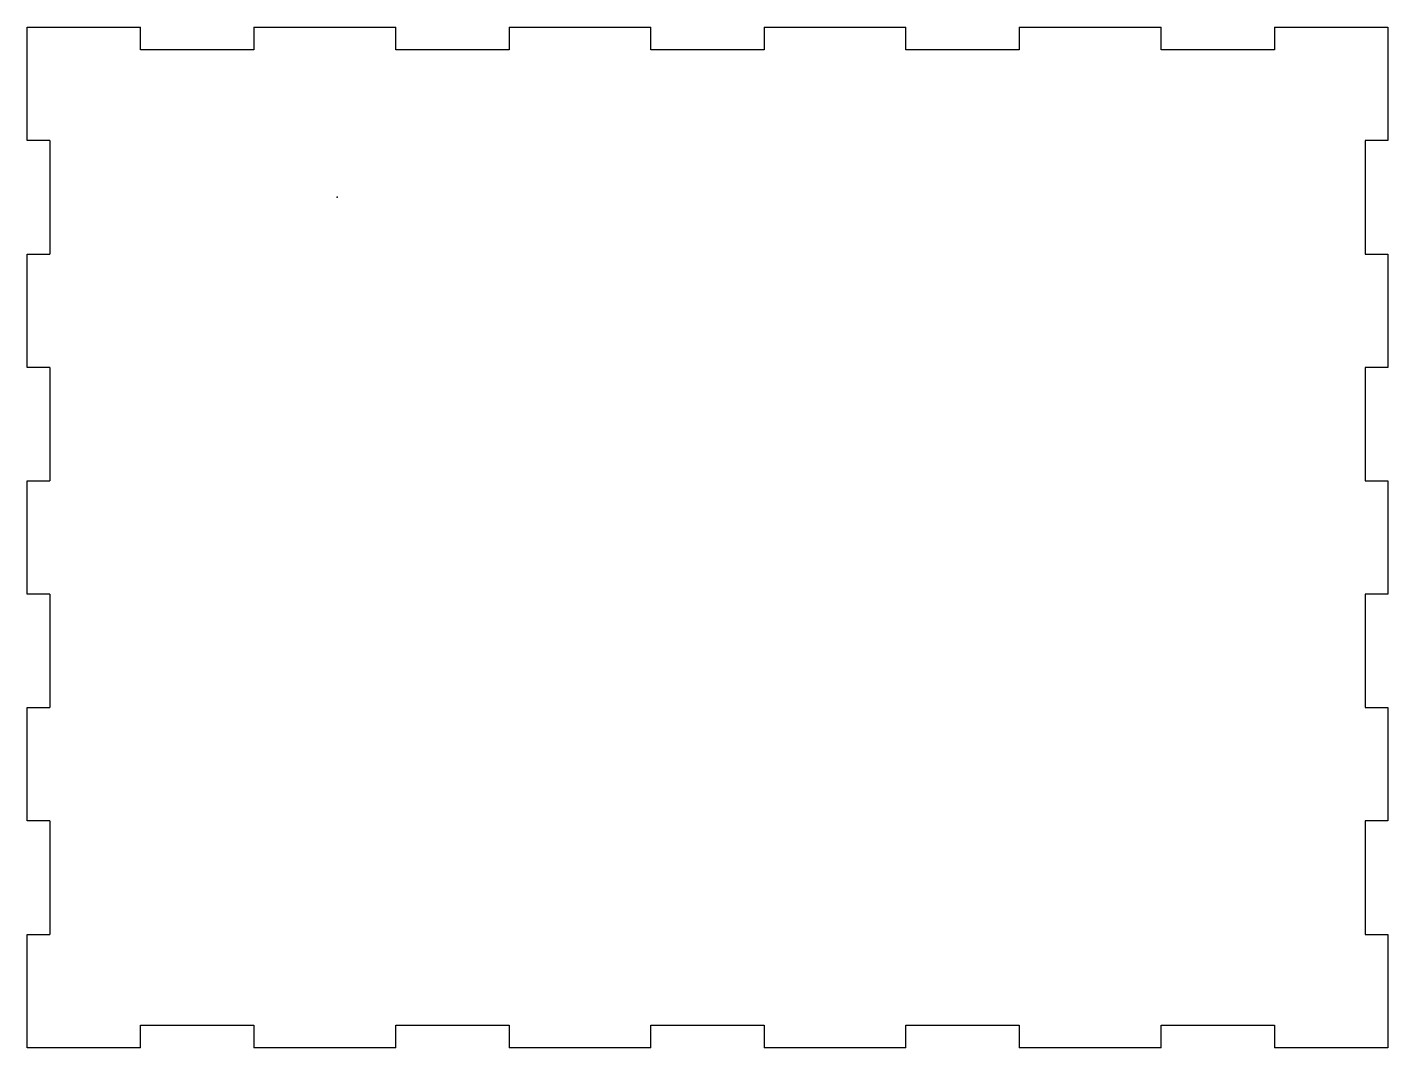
# Model space of a CAD drawing. Header units: millimetres. Extents: x -69 to 174, y -145 to 38.
import ezdxf

# ---------------------------------------------------------------- set-up
doc = ezdxf.new("R2010")
doc.units = ezdxf.units.MM
doc.header["$MEASUREMENT"] = 0
doc.layers.add('base v4_Sketch1', color=7, linetype='Continuous')

msp = doc.modelspace()

# ---------------------------------------------------------------- linework, layer by layer
at = {"layer": 'base v4_Sketch1'}
for p, q in [((-69.46, 17.78), (-69.46, 38.1)), ((-69.46, 38.1), (-49.14, 38.1)), ((-49.14, 34.04), (-49.14, 38.1)), ((-28.82, 38.1), (-28.82, 34.04)), ((-28.82, 38.1), (-3.42, 38.1)), ((-3.42, 34.04), (-3.42, 38.1)), ((16.9, 38.1), (16.9, 34.04)), ((16.9, 38.1), (42.3, 38.1)), ((42.3, 34.04), (42.3, 38.1)), ((62.62, 38.1), (62.62, 34.04)), ((62.62, 38.1), (88.02, 38.1)), ((88.02, 34.04), (88.02, 38.1)), ((108.34, 38.1), (108.34, 34.04)), ((108.34, 38.1), (133.74, 38.1)), ((133.74, 34.04), (133.74, 38.1)), ((154.06, 38.1), (154.06, 34.04)), ((154.06, 38.1), (174.38, 38.1)), ((174.38, 38.1), (174.38, 17.78)), ((-28.82, 34.04), (-49.14, 34.04)), ((16.9, 34.04), (-3.42, 34.04)), ((62.62, 34.04), (42.3, 34.04)), ((108.34, 34.04), (88.02, 34.04)), ((154.06, 34.04), (133.74, 34.04)), ((-65.4, 17.78), (-69.46, 17.78)), ((-65.4, 17.78), (-65.4, -2.54)), ((174.38, 17.78), (170.31, 17.78)), ((170.31, 17.78), (170.31, -2.54)), ((-69.46, -22.86), (-69.46, -2.54)), ((-69.46, -2.54), (-65.4, -2.54)), ((170.31, -2.54), (174.38, -2.54)), ((174.38, -2.54), (174.38, -22.86)), ((-65.4, -22.86), (-69.46, -22.86)), ((-65.4, -22.86), (-65.4, -43.18)), ((174.38, -22.86), (170.31, -22.86)), ((170.31, -22.86), (170.31, -43.18)), ((-69.46, -43.18), (-65.4, -43.18)), ((-69.46, -63.5), (-69.46, -43.18)), ((170.31, -43.18), (174.38, -43.18)), ((174.38, -43.18), (174.38, -63.5)), ((-65.4, -63.5), (-69.46, -63.5)), ((-65.4, -63.5), (-65.4, -83.82)), ((174.38, -63.5), (170.31, -63.5)), ((170.31, -63.5), (170.31, -83.82)), ((-69.46, -83.82), (-65.4, -83.82)), ((-69.46, -104.14), (-69.46, -83.82)), ((170.31, -83.82), (174.38, -83.82)), ((174.38, -83.82), (174.38, -104.14)), ((-65.4, -104.14), (-69.46, -104.14)), ((-65.4, -104.14), (-65.4, -124.46)), ((170.31, -104.14), (170.31, -124.46)), ((174.38, -104.14), (170.31, -104.14)), ((-69.46, -124.46), (-65.4, -124.46)), ((-69.46, -144.78), (-69.46, -124.46)), ((170.31, -124.46), (174.38, -124.46)), ((174.38, -124.46), (174.38, -144.78)), ((-49.14, -140.72), (-28.82, -140.72)), ((-49.14, -144.78), (-49.14, -140.72)), ((-28.82, -140.72), (-28.82, -144.78)), ((-3.42, -144.78), (-3.42, -140.72)), ((-3.42, -140.72), (16.9, -140.72)), ((16.9, -140.72), (16.9, -144.78)), ((42.3, -144.78), (42.3, -140.72)), ((42.3, -140.72), (62.62, -140.72)), ((62.62, -140.72), (62.62, -144.78)), ((88.02, -144.78), (88.02, -140.72)), ((88.02, -140.72), (108.34, -140.72)), ((108.34, -140.72), (108.34, -144.78)), ((133.74, -144.78), (133.74, -140.72)), ((133.74, -140.72), (154.06, -140.72)), ((154.06, -140.72), (154.06, -144.78)), ((-49.14, -144.78), (-69.46, -144.78)), ((-3.42, -144.78), (-28.82, -144.78)), ((42.3, -144.78), (16.9, -144.78)), ((88.02, -144.78), (62.62, -144.78)), ((133.74, -144.78), (108.34, -144.78)), ((174.38, -144.78), (154.06, -144.78))]:
    msp.add_line(p, q, dxfattribs=at)
msp.add_point((-13.89, 7.62), dxfattribs=at)

doc.saveas('drawing.dxf')
